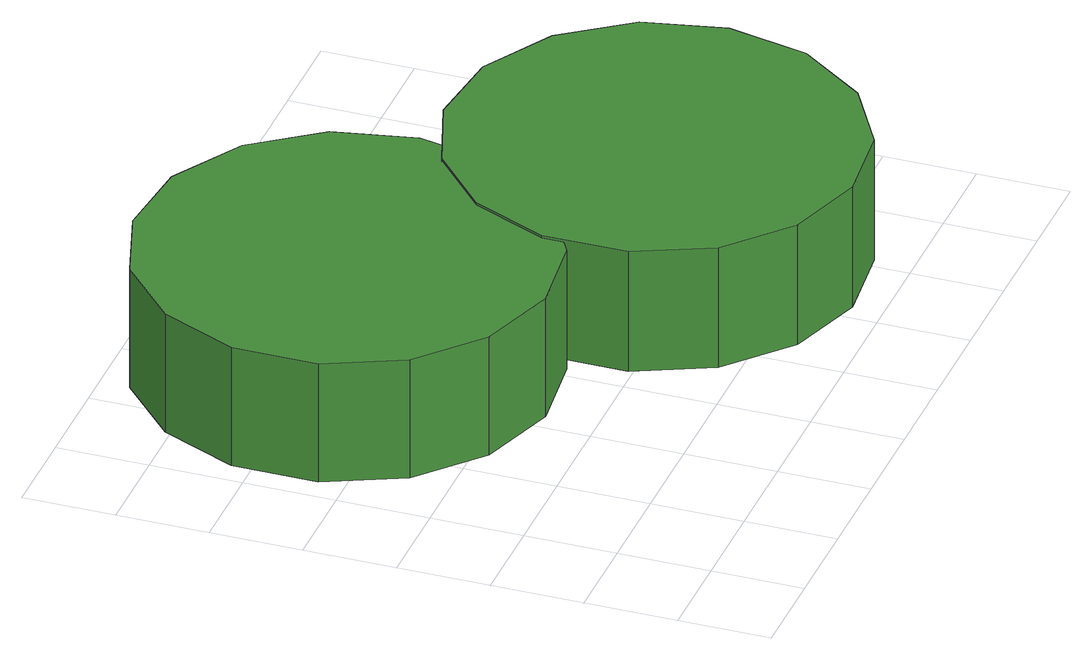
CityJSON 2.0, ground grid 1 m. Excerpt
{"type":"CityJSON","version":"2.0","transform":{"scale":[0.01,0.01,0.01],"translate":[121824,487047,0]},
"CityObjects":{
"tree1":{"type":"SolitaryVegetationObject","attributes":{"function":"something"},"geometry":[{"type":"MultiSurface","lod":"1","boundaries":[[[0,1,2,3,4,5,6,7,8,9,10,11,12,13,14]],[[15,16,17,18,19,20,21,22,23,24,25,26,27,28,29]],[[0,29,28,1]],[[1,28,27,2]],[[2,27,26,3]],[[3,26,25,4]],[[4,25,24,5]],[[5,24,23,6]],[[6,23,22,7]],[[7,22,21,8]],[[8,21,20,9]],[[9,20,19,10]],[[10,19,18,11]],[[11,18,17,12]],[[12,17,16,13]],[[13,16,15,14]],[[14,15,29,0]]]}]},
"tree2":{"type":"SolitaryVegetationObject","attributes":{"function":"something"},"geometry":[{"type":"MultiSurface","lod":"1","boundaries":[[[30,31,32,33,34,35,36,37,38,39,40,41,42,43,44]],[[45,46,47,48,49,50,51,52,53,54,55,56,57,58,59]],[[30,59,58,31]],[[31,58,57,32]],[[32,57,56,33]],[[33,56,55,34]],[[34,55,54,35]],[[35,54,53,36]],[[36,53,52,37]],[[37,52,51,38]],[[38,51,50,39]],[[39,50,49,40]],[[40,49,48,41]],[[41,48,47,42]],[[42,47,46,43]],[[43,46,45,44]],[[44,45,59,30]]]}]}
},
"vertices":[
[467,476,155],[448,566,155],[394,640,155],[314,687,155],[222,696,155],[134,668,155],[66,606,155],[28,522,155],[28,429,155],[66,345,155],[134,284,155],[222,255,155],[314,265,155],[394,311,155],[448,385,155],[448,385,15],[394,311,15],[314,265,15],[222,255,15],[134,284,15],[66,345,15],[28,429,15],[28,522,15],[66,606,15],[134,668,15],[222,696,15],[314,687,15],[394,640,15],[448,566,15],[467,476,15],
[763,251,158],[744,340,158],[690,414,158],[611,460,158],[520,470,158],[434,441,158],[366,380,158],[329,297,158],[329,205,158],[366,122,158],[434,61,158],[520,33,158],[611,42,158],[690,88,158],[744,162,158],[744,162,16],[690,88,16],[611,42,16],[520,33,16],[434,61,16],[366,122,16],[329,205,16],[329,297,16],[366,380,16],[434,441,16],[520,470,16],[611,460,16],[690,414,16],[744,340,16],[763,251,16]
]}
